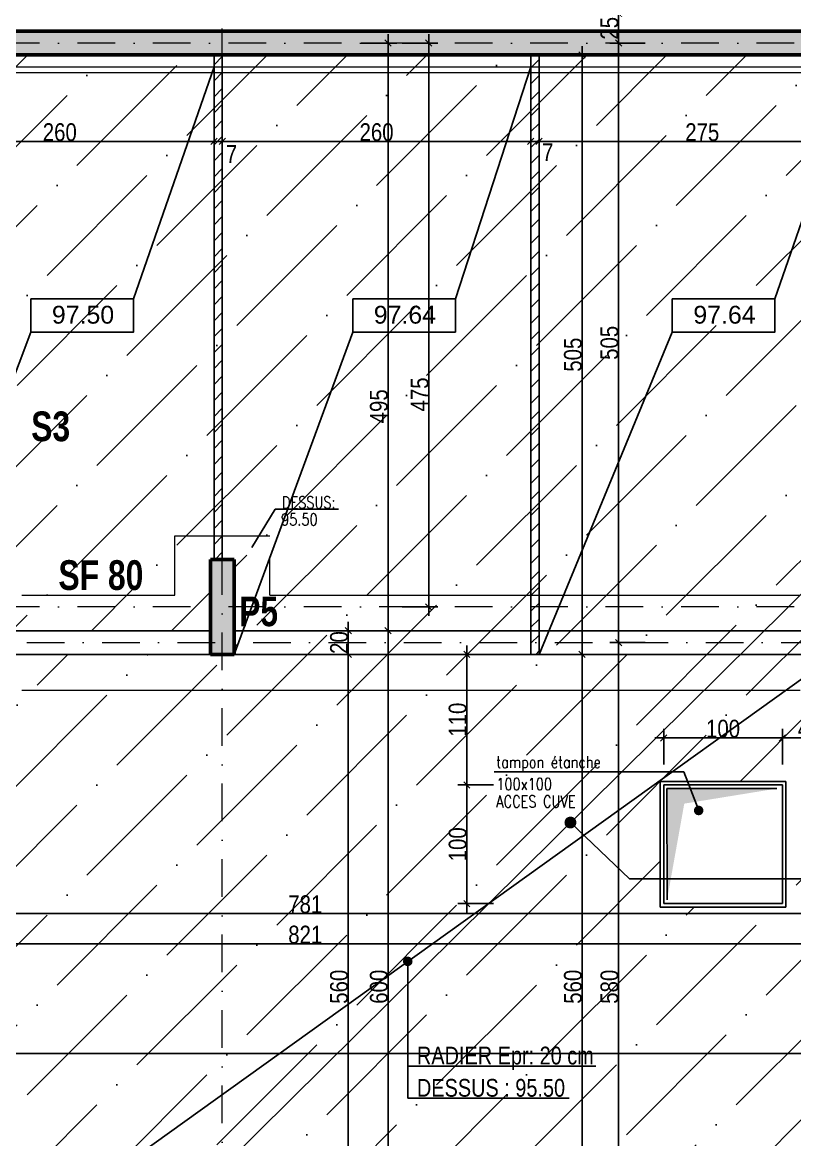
# Model space of a CAD drawing. Header units: centimetres. Extents: x 16433 to 114398, y -50094 to -12305.
# Drawn here: x 41931 to 42582, y -18517 to -17576 of the extents above; entities that cross this region are included whole.
import ezdxf
from ezdxf.enums import TextEntityAlignment as Align

# ---------------------------------------------------------------- set-up
doc = ezdxf.new("R2010")
doc.units = ezdxf.units.CM
doc.header["$LTSCALE"] = 0.5
doc.linetypes.add('TIRETPT2', pattern=[12.7, 6.35, -3.175, 0, -3.175])
doc.linetypes.add('TIRETPTX2', pattern=[50.8, 25.4, -12.7, 0, -12.7])
doc.layers.get('DEFPOINTS').update_dxf_attribs({"linetype": 'CONTINUOUS'})
for name, color, linetype in [('01_cloisons', 1, 'CONTINUOUS'), ('01_cote_gen', 4, 'CONTINUOUS'), ('01_linteaux', 2, 'CONTINUOUS'), ('01_poch_murs', 253, 'CONTINUOUS'), ('01_poch_poteaux', 250, 'CONTINUOUS'), ('01_texte', 230, 'CONTINUOUS'), ('AA_COTES', 2, 'CONTINUOUS')]:
    doc.layers.add(name, color=color, linetype=linetype)
for name, color, linetype, lineweight in [('01_murs_coup', 5, 'CONTINUOUS', 60), ('01_sem', 42, 'CONTINUOUS', 15), ('01_tram_axes', 2, 'TIRETPTX2', 9)]:
    doc.layers.add(name, color=color, linetype=linetype, lineweight=lineweight)
doc.styles.add('ARIAL', font='arial.ttf')
doc.styles.add('impact', font='impact.ttf')
doc.styles.add('MATTE_TXT', font='arial.ttf')
doc.styles.add('SIMPLEX1', font='SIMPLEX.shx', dxfattribs={"width": 0.8, "height": 10})
doc.styles.add('STYLE2', font='ARIALN.TTF')
doc.dimstyles.new('JB50', dxfattribs={"dimscale": 0.1, "dimtxt": 150, "dimasz": 15, "dimexe": 0.1, "dimexo": 0.1, "dimgap": 0.09, "dimtad": 1, "dimdec": 1, "dimdsep": 46, "dimtxsty": 'STYLE2', "dimblk1": 'BOND_G', "dimblk2": 'BOND_D', "dimsah": 1, "dimcen": 1.5, "dimdle": 0.01, "dimse1": 1, "dimse2": 1, "dimclrd": 4, "dimclre": 2, "dimclrt": 6, "dimazin": 2, "dimtfac": 2.333333, "dimtdec": 1, "dimtix": 1, "dimtmove": 2, "dimatfit": 3, "dimldrblk": 'BOND_G', "dimfxl": 1, "dimtolj": 1, "dimtzin": 0, "dimarcsym": 0})
pattern_1 = [(45, (-10233.557, 8782.937), (-6.7351921, 6.7351921), [])]

# ---------------------------------------------------------------- blocks, each defined once
blk = doc.blocks.new('BOND_G')
at = {"layer": 'AA_COTES', "color": 0}
for p, q in [((0, -5), (0, 15)), ((5, 0), (-5, 0)), ((1.77, 1.77), (-1.77, -1.77))]:
    blk.add_line(p, q, dxfattribs=at)
blk = doc.blocks.new('BOND_D')
at = {"layer": 'AA_COTES', "color": 0}
for p, q in [((5, 0), (-5, 0)), ((-1.77, -1.77), (1.77, 1.77)), ((0, 5), (0, -15))]:
    blk.add_line(p, q, dxfattribs=at)
blk = doc.blocks.new('*D78')
at = {"layer": '01_cote_gen', "color": 4, "lineweight": -2, "transparency": 16777216}
blk.add_line((42101.14, -17475.15), (42635.13, -17475.15), dxfattribs=at)
at = {"layer": 'DEFPOINTS', "color": 0, "transparency": 16777216}
for p in [(42636.63, -17475.15), (42099.64, -17497.65), (42636.63, -17583.48)]:
    blk.add_point(p, dxfattribs=at)
at = {"layer": '01_cote_gen', "color": 4, "lineweight": -2, "transparency": 16777216, "xscale": 1.5, "yscale": 1.5, "zscale": 1.5, "rotation": 180}
blk.add_blockref('BOND_G', (42099.64, -17475.15), dxfattribs=at)
at = {"layer": '01_cote_gen', "color": 4, "lineweight": -2, "transparency": 16777216, "xscale": 1.5, "yscale": 1.5, "zscale": 1.5}
blk.add_blockref('BOND_D', (42636.63, -17475.15), dxfattribs=at)
at = {"layer": '01_cote_gen', "color": 6, "transparency": 16777216, "insert": (42368.14, -17467.49), "char_height": 15, "attachment_point": 5, "style": 'STYLE2'}
blk.add_mtext('\\A1;537', dxfattribs=at)
blk = doc.blocks.new('*D111')
at = {"layer": '01_cote_gen', "color": 4, "lineweight": -2, "transparency": 16777216}
blk.add_line((42635.13, -18352.29), (41817.13, -18352.29), dxfattribs=at)
at = {"layer": 'DEFPOINTS', "color": 0, "transparency": 16777216}
for p in [(42636.63, -18329.79), (41815.63, -18346.23), (41815.63, -18352.29)]:
    blk.add_point(p, dxfattribs=at)
at = {"layer": '01_cote_gen', "color": 4, "lineweight": -2, "transparency": 16777216, "xscale": 1.5, "yscale": 1.5, "zscale": 1.5, "rotation": 180}
blk.add_blockref('BOND_D', (41815.63, -18352.29), dxfattribs=at)
at = {"layer": '01_cote_gen', "color": 4, "lineweight": -2, "transparency": 16777216, "xscale": 1.5, "yscale": 1.5, "zscale": 1.5}
blk.add_blockref('BOND_G', (42636.63, -18352.29), dxfattribs=at)
at = {"layer": '01_cote_gen', "color": 6, "transparency": 16777216, "insert": (42169.53, -18344.62), "char_height": 15, "attachment_point": 5, "style": 'STYLE2'}
blk.add_mtext('\\A1;821', dxfattribs=at)
blk = doc.blocks.new('*D113')
at = {"layer": '01_cote_gen', "color": 4, "lineweight": -2, "transparency": 16777216}
blk.add_line((42615.13, -18326.75), (41837.13, -18326.75), dxfattribs=at)
at = {"layer": 'DEFPOINTS', "color": 0, "transparency": 16777216}
for p in [(41835.63, -18304.25), (42616.63, -18304.25), (41835.63, -18326.75)]:
    blk.add_point(p, dxfattribs=at)
at = {"layer": '01_cote_gen', "color": 4, "lineweight": -2, "transparency": 16777216, "xscale": 1.5, "yscale": 1.5, "zscale": 1.5, "rotation": 180}
blk.add_blockref('BOND_D', (41835.63, -18326.75), dxfattribs=at)
at = {"layer": '01_cote_gen', "color": 4, "lineweight": -2, "transparency": 16777216, "xscale": 1.5, "yscale": 1.5, "zscale": 1.5}
blk.add_blockref('BOND_G', (42616.63, -18326.75), dxfattribs=at)
at = {"layer": '01_cote_gen', "color": 6, "transparency": 16777216, "insert": (42169.53, -18319.08), "char_height": 15, "attachment_point": 5, "style": 'STYLE2'}
blk.add_mtext('\\A1;781', dxfattribs=at)
blk = doc.blocks.new('*D207')
at = {"layer": '01_cote_gen', "color": 4, "lineweight": -2, "transparency": 16777216}
blk.add_line((42273.64, -17594.98), (42273.64, -18066.98), dxfattribs=at)
at = {"layer": 'DEFPOINTS', "color": 0, "transparency": 16777216}
for p in [(42316.32, -17593.48), (42243.16, -18068.48), (42273.64, -18068.48)]:
    blk.add_point(p, dxfattribs=at)
at = {"layer": '01_cote_gen', "color": 4, "lineweight": -2, "transparency": 16777216, "xscale": 1.5, "yscale": 1.5, "zscale": 1.5}
for name, p, rotation in [('BOND_G', (42273.64, -17593.48), 90), ('BOND_D', (42273.64, -18068.48), 270)]:
    blk.add_blockref(name, p, dxfattribs=dict(at, rotation=rotation))
at = {"layer": '01_cote_gen', "color": 6, "transparency": 16777216, "insert": (42266, -17889.47), "char_height": 15, "attachment_point": 5, "rotation": 90, "style": 'STYLE2'}
blk.add_mtext('\\A1;475', dxfattribs=at)
blk = doc.blocks.new('*D217')
at = {"layer": '01_cote_gen', "color": 4, "lineweight": -2, "transparency": 16777216}
blk.add_line((42433.65, -18676.98), (42433.65, -18099.98), dxfattribs=at)
at = {"layer": 'DEFPOINTS', "color": 0, "transparency": 16777216}
for p in [(42433.65, -18098.48), (42533.8, -18098.48), (42506.65, -18678.48)]:
    blk.add_point(p, dxfattribs=at)
at = {"layer": '01_cote_gen', "color": 4, "lineweight": -2, "transparency": 16777216, "xscale": 1.5, "yscale": 1.5, "zscale": 1.5}
for name, p, rotation in [('BOND_D', (42433.65, -18098.48), 90), ('BOND_G', (42433.65, -18678.48), 270)]:
    blk.add_blockref(name, p, dxfattribs=dict(at, rotation=rotation))
at = {"layer": '01_cote_gen', "color": 6, "transparency": 16777216, "insert": (42425.98, -18388.48), "char_height": 15, "attachment_point": 5, "rotation": 90, "style": 'STYLE2'}
blk.add_mtext('\\A1;580', dxfattribs=at)
blk = doc.blocks.new('*D218')
at = {"layer": '01_cote_gen', "color": 4, "lineweight": -2, "transparency": 16777216}
blk.add_line((42433.65, -18096.98), (42433.65, -17594.98), dxfattribs=at)
at = {"layer": 'DEFPOINTS', "color": 0, "transparency": 16777216}
for p in [(42433.65, -17593.48), (42487.1, -17593.48), (42466.23, -18098.48)]:
    blk.add_point(p, dxfattribs=at)
at = {"layer": '01_cote_gen', "color": 4, "lineweight": -2, "transparency": 16777216, "xscale": 1.5, "yscale": 1.5, "zscale": 1.5}
for name, p, rotation in [('BOND_D', (42433.65, -17593.48), 90), ('BOND_G', (42433.65, -18098.48), 270)]:
    blk.add_blockref(name, p, dxfattribs=dict(at, rotation=rotation))
at = {"layer": '01_cote_gen', "color": 6, "transparency": 16777216, "insert": (42425.98, -17845.98), "char_height": 15, "attachment_point": 5, "rotation": 90, "style": 'STYLE2'}
blk.add_mtext('\\A1;505', dxfattribs=at)
blk = doc.blocks.new('*D219')
at = {"layer": '01_cote_gen', "color": 4, "lineweight": -2, "transparency": 16777216}
blk.add_line((42205.75, -18089.98), (42205.75, -18106.98), dxfattribs=at)
at = {"layer": 'DEFPOINTS', "color": 0, "transparency": 16777216}
for p in [(42220.12, -18088.48), (42205.75, -18108.48), (42220.12, -18108.48)]:
    blk.add_point(p, dxfattribs=at)
at = {"layer": '01_cote_gen', "color": 4, "lineweight": -2, "transparency": 16777216, "xscale": 1.5, "yscale": 1.5, "zscale": 1.5}
for name, p, rotation in [('BOND_G', (42205.75, -18088.48), 90), ('BOND_D', (42205.75, -18108.48), 270)]:
    blk.add_blockref(name, p, dxfattribs=dict(at, rotation=rotation))
at = {"layer": '01_cote_gen', "color": 6, "transparency": 16777216, "insert": (42198.08, -18098.48), "char_height": 15, "attachment_point": 5, "rotation": 90, "style": 'STYLE2'}
blk.add_mtext('\\A1;20', dxfattribs=at)
blk = doc.blocks.new('*D220')
at = {"layer": '01_cote_gen', "color": 4, "lineweight": -2, "transparency": 16777216}
blk.add_line((42239.29, -18089.98), (42239.29, -18686.98), dxfattribs=at)
at = {"layer": 'DEFPOINTS', "color": 0, "transparency": 16777216}
for p in [(42240.88, -18088.48), (42239.29, -18688.48), (42240.88, -18688.48)]:
    blk.add_point(p, dxfattribs=at)
at = {"layer": '01_cote_gen', "color": 4, "lineweight": -2, "transparency": 16777216, "xscale": 1.5, "yscale": 1.5, "zscale": 1.5}
for name, p, rotation in [('BOND_G', (42239.29, -18088.48), 90), ('BOND_D', (42239.29, -18688.48), 270)]:
    blk.add_blockref(name, p, dxfattribs=dict(at, rotation=rotation))
at = {"layer": '01_cote_gen', "color": 6, "transparency": 16777216, "insert": (42231.62, -18388.48), "char_height": 15, "attachment_point": 5, "rotation": 90, "style": 'STYLE2'}
blk.add_mtext('\\A1;600', dxfattribs=at)
blk = doc.blocks.new('*D221')
at = {"layer": '01_cote_gen', "color": 4, "lineweight": -2, "transparency": 16777216}
blk.add_line((42205.75, -18109.98), (42205.75, -18666.98), dxfattribs=at)
at = {"layer": 'DEFPOINTS', "color": 0, "transparency": 16777216}
for p in [(42183.25, -18108.48), (42183.25, -18668.48), (42205.75, -18668.48)]:
    blk.add_point(p, dxfattribs=at)
at = {"layer": '01_cote_gen', "color": 4, "lineweight": -2, "transparency": 16777216, "xscale": 1.5, "yscale": 1.5, "zscale": 1.5}
for name, p, rotation in [('BOND_G', (42205.75, -18108.48), 90), ('BOND_D', (42205.75, -18668.48), 270)]:
    blk.add_blockref(name, p, dxfattribs=dict(at, rotation=rotation))
at = {"layer": '01_cote_gen', "color": 6, "transparency": 16777216, "insert": (42198.08, -18388.48), "char_height": 15, "attachment_point": 5, "rotation": 90, "style": 'STYLE2'}
blk.add_mtext('\\A1;560', dxfattribs=at)
blk = doc.blocks.new('*D223')
at = {"layer": '01_cote_gen', "color": 4, "lineweight": -2, "transparency": 16777216}
blk.add_line((42239.29, -17594.98), (42239.29, -18086.98), dxfattribs=at)
at = {"layer": 'DEFPOINTS', "color": 0, "transparency": 16777216}
for p in [(42251.14, -17593.48), (42239.29, -18088.48), (42251.14, -18088.48)]:
    blk.add_point(p, dxfattribs=at)
at = {"layer": '01_cote_gen', "color": 4, "lineweight": -2, "transparency": 16777216, "xscale": 1.5, "yscale": 1.5, "zscale": 1.5}
for name, p, rotation in [('BOND_G', (42239.29, -17593.48), 90), ('BOND_D', (42239.29, -18088.48), 270)]:
    blk.add_blockref(name, p, dxfattribs=dict(at, rotation=rotation))
at = {"layer": '01_cote_gen', "color": 6, "transparency": 16777216, "insert": (42231.62, -17899.47), "char_height": 15, "attachment_point": 5, "rotation": 90, "style": 'STYLE2'}
blk.add_mtext('\\A1;495', dxfattribs=at)
blk = doc.blocks.new('*D224')
at = {"layer": '01_cote_gen', "color": 4, "lineweight": -2, "transparency": 16777216}
blk.add_line((42433.65, -17591.98), (42433.65, -17569.98), dxfattribs=at)
at = {"layer": 'DEFPOINTS', "color": 0, "transparency": 16777216}
for p in [(42433.65, -17568.48), (42445.78, -17568.48), (42441.15, -17593.48)]:
    blk.add_point(p, dxfattribs=at)
at = {"layer": '01_cote_gen', "color": 4, "lineweight": -2, "transparency": 16777216, "xscale": 1.5, "yscale": 1.5, "zscale": 1.5}
for name, p, rotation in [('BOND_D', (42433.65, -17568.48), 90), ('BOND_G', (42433.65, -17593.48), 270)]:
    blk.add_blockref(name, p, dxfattribs=dict(at, rotation=rotation))
at = {"layer": '01_cote_gen', "color": 6, "transparency": 16777216, "insert": (42425.98, -17580.98), "char_height": 15, "attachment_point": 5, "rotation": 90, "style": 'STYLE2'}
blk.add_mtext('\\A1;25', dxfattribs=at)
blk = doc.blocks.new('*D268')
at = {"layer": '01_cote_gen', "color": 4, "lineweight": -2, "transparency": 16777216}
blk.add_line((42473.17, -18178.8), (42570.17, -18178.8), dxfattribs=at)
at = {"layer": 'DEFPOINTS', "color": 0, "transparency": 16777216}
for p in [(42571.67, -18178.8), (42471.67, -18218.46), (42571.67, -18218.46)]:
    blk.add_point(p, dxfattribs=at)
at = {"layer": '01_cote_gen', "color": 4, "lineweight": -2, "transparency": 16777216, "xscale": 1.5, "yscale": 1.5, "zscale": 1.5, "rotation": 180}
blk.add_blockref('BOND_G', (42471.67, -18178.8), dxfattribs=at)
at = {"layer": '01_cote_gen', "color": 4, "lineweight": -2, "transparency": 16777216, "xscale": 1.5, "yscale": 1.5, "zscale": 1.5}
blk.add_blockref('BOND_D', (42571.67, -18178.8), dxfattribs=at)
at = {"layer": '01_cote_gen', "color": 6, "transparency": 16777216, "insert": (42521.67, -18171.13), "char_height": 15, "attachment_point": 5, "style": 'STYLE2'}
blk.add_mtext('\\A1;100', dxfattribs=at)
blk = doc.blocks.new('*D269')
at = {"layer": '01_cote_gen', "color": 4, "lineweight": -2, "transparency": 16777216}
blk.add_line((42573.17, -18178.8), (42615.13, -18178.8), dxfattribs=at)
at = {"layer": 'DEFPOINTS', "color": 0, "transparency": 16777216}
for p in [(42616.63, -18178.8), (42571.67, -18186.3), (42616.63, -18186.3)]:
    blk.add_point(p, dxfattribs=at)
at = {"layer": '01_cote_gen', "color": 4, "lineweight": -2, "transparency": 16777216, "xscale": 1.5, "yscale": 1.5, "zscale": 1.5, "rotation": 180}
blk.add_blockref('BOND_G', (42571.67, -18178.8), dxfattribs=at)
at = {"layer": '01_cote_gen', "color": 4, "lineweight": -2, "transparency": 16777216, "xscale": 1.5, "yscale": 1.5, "zscale": 1.5}
blk.add_blockref('BOND_D', (42616.63, -18178.8), dxfattribs=at)
at = {"layer": '01_cote_gen', "color": 6, "transparency": 16777216, "insert": (42594.15, -18171.17), "char_height": 15, "attachment_point": 5, "style": 'STYLE2'}
blk.add_mtext('\\A1;45', dxfattribs=at)
blk = doc.blocks.new('*D270')
at = {"layer": '01_cote_gen', "color": 4, "lineweight": -2, "transparency": 16777216}
blk.add_line((42305.71, -18316.96), (42305.71, -18219.96), dxfattribs=at)
at = {"layer": 'DEFPOINTS', "color": 0, "transparency": 16777216}
for p in [(42305.71, -18218.46), (42521.67, -18218.46), (42478.06, -18318.46)]:
    blk.add_point(p, dxfattribs=at)
at = {"layer": '01_cote_gen', "color": 4, "lineweight": -2, "transparency": 16777216, "xscale": 1.5, "yscale": 1.5, "zscale": 1.5}
for name, p, rotation in [('BOND_D', (42305.71, -18218.46), 90), ('BOND_G', (42305.71, -18318.46), 270)]:
    blk.add_blockref(name, p, dxfattribs=dict(at, rotation=rotation))
at = {"layer": '01_cote_gen', "color": 6, "transparency": 16777216, "insert": (42298.05, -18268.46), "char_height": 15, "attachment_point": 5, "rotation": 90, "style": 'STYLE2'}
blk.add_mtext('\\A1;100', dxfattribs=at)
blk = doc.blocks.new('*D271')
at = {"layer": '01_cote_gen', "color": 4, "lineweight": -2, "transparency": 16777216}
blk.add_line((42305.71, -18216.96), (42305.71, -18109.98), dxfattribs=at)
at = {"layer": 'DEFPOINTS', "color": 0, "transparency": 16777216}
for p in [(42305.71, -18108.48), (42330.79, -18108.48), (42471.67, -18218.46)]:
    blk.add_point(p, dxfattribs=at)
at = {"layer": '01_cote_gen', "color": 4, "lineweight": -2, "transparency": 16777216, "xscale": 1.5, "yscale": 1.5, "zscale": 1.5}
for name, p, rotation in [('BOND_D', (42305.71, -18108.48), 90), ('BOND_G', (42305.71, -18218.46), 270)]:
    blk.add_blockref(name, p, dxfattribs=dict(at, rotation=rotation))
at = {"layer": '01_cote_gen', "color": 6, "transparency": 16777216, "insert": (42298.05, -18163.47), "char_height": 15, "attachment_point": 5, "rotation": 90, "style": 'STYLE2'}
blk.add_mtext('\\A1;110', dxfattribs=at)
blk = doc.blocks.new('*D499')
at = {"layer": '01_cote_gen', "color": 4, "lineweight": -2, "transparency": 16777216}
blk.add_line((42640.13, -17676.25), (42368.14, -17676.25), dxfattribs=at)
at = {"layer": 'DEFPOINTS', "color": 0, "transparency": 16777216}
for p in [(42641.63, -17656.21), (42366.64, -17676.25), (42366.64, -17679.15)]:
    blk.add_point(p, dxfattribs=at)
at = {"layer": '01_cote_gen', "color": 4, "lineweight": -2, "transparency": 16777216, "xscale": 1.5, "yscale": 1.5, "zscale": 1.5, "rotation": 180}
blk.add_blockref('BOND_D', (42366.64, -17676.25), dxfattribs=at)
at = {"layer": '01_cote_gen', "color": 4, "lineweight": -2, "transparency": 16777216, "xscale": 1.5, "yscale": 1.5, "zscale": 1.5}
blk.add_blockref('BOND_G', (42641.63, -17676.25), dxfattribs=at)
at = {"layer": '01_cote_gen', "color": 6, "transparency": 16777216, "insert": (42504.14, -17668.59), "char_height": 15, "attachment_point": 5, "style": 'STYLE2'}
blk.add_mtext('\\A1;275', dxfattribs=at)
blk = doc.blocks.new('*D500')
at = {"layer": '01_cote_gen', "color": 4, "lineweight": -2, "transparency": 16777216}
blk.add_line((42365.14, -17676.25), (42361.14, -17676.25), dxfattribs=at)
at = {"layer": 'DEFPOINTS', "color": 0, "transparency": 16777216}
for p in [(42359.64, -17676.25), (42366.64, -17679.15), (42359.64, -17711.77)]:
    blk.add_point(p, dxfattribs=at)
at = {"layer": '01_cote_gen', "color": 4, "lineweight": -2, "transparency": 16777216, "xscale": 1.5, "yscale": 1.5, "zscale": 1.5, "rotation": 180}
blk.add_blockref('BOND_D', (42359.64, -17676.25), dxfattribs=at)
at = {"layer": '01_cote_gen', "color": 4, "lineweight": -2, "transparency": 16777216, "xscale": 1.5, "yscale": 1.5, "zscale": 1.5}
blk.add_blockref('BOND_G', (42366.64, -17676.25), dxfattribs=at)
at = {"layer": '01_cote_gen', "color": 6, "transparency": 16777216, "insert": (42373.94, -17685.39), "char_height": 15, "attachment_point": 5, "style": 'STYLE2'}
blk.add_mtext('\\A1;7', dxfattribs=at)
blk = doc.blocks.new('*D501')
at = {"layer": '01_cote_gen', "color": 4, "lineweight": -2, "transparency": 16777216}
blk.add_line((42358.14, -17676.25), (42101.14, -17676.25), dxfattribs=at)
at = {"layer": 'DEFPOINTS', "color": 0, "transparency": 16777216}
for p in [(42099.64, -17676.25), (42099.64, -17679.49), (42359.64, -17711.77)]:
    blk.add_point(p, dxfattribs=at)
at = {"layer": '01_cote_gen', "color": 4, "lineweight": -2, "transparency": 16777216, "xscale": 1.5, "yscale": 1.5, "zscale": 1.5, "rotation": 180}
blk.add_blockref('BOND_D', (42099.64, -17676.25), dxfattribs=at)
at = {"layer": '01_cote_gen', "color": 4, "lineweight": -2, "transparency": 16777216, "xscale": 1.5, "yscale": 1.5, "zscale": 1.5}
blk.add_blockref('BOND_G', (42359.64, -17676.25), dxfattribs=at)
at = {"layer": '01_cote_gen', "color": 6, "transparency": 16777216, "insert": (42229.64, -17668.59), "char_height": 15, "attachment_point": 5, "style": 'STYLE2'}
blk.add_mtext('\\A1;260', dxfattribs=at)
blk = doc.blocks.new('*D502')
at = {"layer": '01_cote_gen', "color": 4, "lineweight": -2, "transparency": 16777216}
blk.add_line((42098.14, -17676.25), (42094.14, -17676.25), dxfattribs=at)
at = {"layer": 'DEFPOINTS', "color": 0, "transparency": 16777216}
for p in [(42092.64, -17676.25), (42092.64, -17686.43), (42099.64, -17679.49)]:
    blk.add_point(p, dxfattribs=at)
at = {"layer": '01_cote_gen', "color": 4, "lineweight": -2, "transparency": 16777216, "xscale": 1.5, "yscale": 1.5, "zscale": 1.5, "rotation": 180}
blk.add_blockref('BOND_D', (42092.64, -17676.25), dxfattribs=at)
at = {"layer": '01_cote_gen', "color": 4, "lineweight": -2, "transparency": 16777216, "xscale": 1.5, "yscale": 1.5, "zscale": 1.5}
blk.add_blockref('BOND_G', (42099.64, -17676.25), dxfattribs=at)
at = {"layer": '01_cote_gen', "color": 6, "transparency": 16777216, "insert": (42107.36, -17686.89), "char_height": 15, "attachment_point": 5, "style": 'STYLE2'}
blk.add_mtext('\\A1;7', dxfattribs=at)
blk = doc.blocks.new('*D503')
at = {"layer": '01_cote_gen', "color": 4, "lineweight": -2, "transparency": 16777216}
blk.add_line((42091.14, -17676.25), (41834.14, -17676.25), dxfattribs=at)
at = {"layer": 'DEFPOINTS', "color": 0, "transparency": 16777216}
for p in [(41832.64, -17676.25), (41832.64, -17686.43), (42092.64, -17686.43)]:
    blk.add_point(p, dxfattribs=at)
at = {"layer": '01_cote_gen', "color": 4, "lineweight": -2, "transparency": 16777216, "xscale": 1.5, "yscale": 1.5, "zscale": 1.5, "rotation": 180}
blk.add_blockref('BOND_D', (41832.64, -17676.25), dxfattribs=at)
at = {"layer": '01_cote_gen', "color": 4, "lineweight": -2, "transparency": 16777216, "xscale": 1.5, "yscale": 1.5, "zscale": 1.5}
blk.add_blockref('BOND_G', (42092.64, -17676.25), dxfattribs=at)
at = {"layer": '01_cote_gen', "color": 6, "transparency": 16777216, "insert": (41962.64, -17668.59), "char_height": 15, "attachment_point": 5, "style": 'STYLE2'}
blk.add_mtext('\\A1;260', dxfattribs=at)
blk = doc.blocks.new('*D538')
at = {"layer": '01_cote_gen', "color": 4, "lineweight": -2, "transparency": 16777216}
blk.add_line((42402.85, -18666.98), (42402.85, -18109.98), dxfattribs=at)
at = {"layer": 'DEFPOINTS', "color": 0, "transparency": 16777216}
for p in [(42398.47, -18108.48), (42402.85, -18108.48), (42366.64, -18668.48)]:
    blk.add_point(p, dxfattribs=at)
at = {"layer": '01_cote_gen', "color": 4, "lineweight": -2, "transparency": 16777216, "xscale": 1.5, "yscale": 1.5, "zscale": 1.5}
for name, p, rotation in [('BOND_D', (42402.85, -18108.48), 90), ('BOND_G', (42402.85, -18668.48), 270)]:
    blk.add_blockref(name, p, dxfattribs=dict(at, rotation=rotation))
at = {"layer": '01_cote_gen', "color": 6, "transparency": 16777216, "insert": (42395.18, -18388.48), "char_height": 15, "attachment_point": 5, "rotation": 90, "style": 'STYLE2'}
blk.add_mtext('\\A1;560', dxfattribs=at)
blk = doc.blocks.new('*D539')
at = {"layer": '01_cote_gen', "color": 4, "lineweight": -2, "transparency": 16777216}
blk.add_line((42402.85, -18106.98), (42402.85, -17604.98), dxfattribs=at)
at = {"layer": 'DEFPOINTS', "color": 0, "transparency": 16777216}
for p in [(42402.85, -17603.48), (42413.6, -17603.48), (42425.35, -18108.48)]:
    blk.add_point(p, dxfattribs=at)
at = {"layer": '01_cote_gen', "color": 4, "lineweight": -2, "transparency": 16777216, "xscale": 1.5, "yscale": 1.5, "zscale": 1.5}
for name, p, rotation in [('BOND_D', (42402.85, -17603.48), 90), ('BOND_G', (42402.85, -18108.48), 270)]:
    blk.add_blockref(name, p, dxfattribs=dict(at, rotation=rotation))
at = {"layer": '01_cote_gen', "color": 6, "transparency": 16777216, "insert": (42395.18, -17855.98), "char_height": 15, "attachment_point": 5, "rotation": 90, "style": 'STYLE2'}
blk.add_mtext('\\A1;505', dxfattribs=at)

msp = doc.modelspace()

# ---------------------------------------------------------------- hatches: boundary and pattern name
at = {"layer": '01_poch_murs'}
h = msp.add_hatch(color=256, dxfattribs=at)
h.dxf.hatch_style = 1
h.paths.add_polyline_path([(42636.633, -17583.484), (41547.643, -17583.484), (41547.643, -17603.484), (42636.633, -17603.484)])
h.paths.add_polyline_path([(44605.633, -17213.484), (44725.633, -17213.484), (44725.633, -18318.484), (44615.633, -18318.484), (44615.633, -18338.484), (44745.633, -18338.484), (44745.633, -17193.484), (44585.633, -17193.484), (44585.633, -17583.484), (42638.633, -17583.484), (42638.633, -17603.484), (44605.633, -17603.484)])
h = msp.add_hatch(dxfattribs=at)
h.set_pattern_fill('ANSI36', color=256, scale=15)
h.paths.add_polyline_path([(42636.494, -17603.484), (41415.633, -17603.484), (41415.633, -18668.489), (41535.633, -18668.484), (41555.633, -18668.484), (41555.633, -19078.484), (42636.633, -19078.484), (42636.633, -18748.484), (42616.633, -18748.484), (42616.633, -18688.484), (42109.643, -18688.484), (42109.643, -18748.484), (42089.643, -18748.484), (42089.643, -18688.484), (41835.633, -18688.484), (41835.633, -18857.484), (41815.633, -18857.484), (41815.633, -18683.484), (41765.633, -18683.484), (41765.633, -18093.484), (41815.633, -18093.484), (41815.633, -18028.484), (41835.633, -18028.484), (41835.633, -18088.484), (42089.643, -18088.484), (42089.643, -18028.484), (42109.643, -18028.484), (42109.643, -18088.484), (42616.633, -18088.484), (42616.633, -18028.484), (42636.633, -18028.484)])
h.paths.add_polyline_path([(41565.643, -17918.484), (41565.643, -18108.484), (41547.643, -18108.484), (41547.643, -17918.484)], flags=16)
h.paths.add_polyline_path([(42616.633, -18108.484), (42109.643, -18108.484), (42089.643, -18108.484), (41835.633, -18108.484), (41835.633, -18668.484), (42089.643, -18668.484), (42109.643, -18668.484), (42616.633, -18668.484)], flags=17)
h.paths.add_polyline_path([(42468.672, -18321.464), (42468.672, -18215.464), (42574.672, -18215.464), (42574.672, -18321.464)], flags=16)
h.paths.add_polyline_path([(42471.672, -18318.464), (42471.672, -18218.464), (42571.672, -18218.464), (42571.672, -18318.464)], flags=0)
h.paths.add_polyline_path([(42616.633, -18088.484), (42109.643, -18088.484), (42109.643, -18108.484), (42616.633, -18108.484)], flags=17)
h.paths.add_polyline_path([(42636.633, -18108.484), (42616.633, -18108.484), (42616.633, -18668.484), (42636.633, -18668.484)], flags=17)
h.paths.add_polyline_path([(43036.633, -17603.484), (42713.63, -17603.874, -0.4142136), (42718.25, -17608.494, -1), (42709.01, -17608.494, -0.4142136), (42713.63, -17603.874), (42638.633, -17603.484), (42638.633, -18028.484), (42658.633, -18028.484), (42658.633, -18108.484), (42638.633, -18108.484), (42638.633, -18668.484), (42658.633, -18668.484), (42658.633, -18748.484), (42638.633, -18748.484), (42638.633, -19078.484), (43036.633, -19078.484)])
h = msp.add_hatch(dxfattribs=at)
h.set_pattern_fill('ANSI31', color=256, scale=3)
h.set_pattern_definition(pattern_1)
h.paths.add_polyline_path([(42099.643, -17603.48), (42092.643, -17603.48), (42092.643, -18028.489), (42099.643, -18028.489)])
h = msp.add_hatch(dxfattribs=at)
h.set_pattern_fill('ANSI31', color=256, scale=3)
h.set_pattern_definition(pattern_1)
h.paths.add_polyline_path([(42366.643, -17603.48), (42359.643, -17603.48), (42359.643, -18108.484), (42366.643, -18108.484)])
at = {"layer": '01_poch_poteaux'}
h = msp.add_hatch(color=256, dxfattribs=at)
h.dxf.hatch_style = 1
h.paths.add_polyline_path([(42099.643, -18028.484), (42089.643, -18028.484), (42089.643, -18068.484), (42099.643, -18068.484)])
h.paths.add_polyline_path([(42109.643, -18028.484), (42099.643, -18028.484), (42099.643, -18068.484), (42109.643, -18068.484)])
h.paths.add_polyline_path([(42109.643, -18068.484), (42099.643, -18068.484), (42099.643, -18098.484), (42109.643, -18098.484)])
h.paths.add_polyline_path([(42099.643, -18068.484), (42089.643, -18068.484), (42089.643, -18098.484), (42099.643, -18098.484)])
h.paths.add_polyline_path([(42099.643, -18098.484), (42089.643, -18098.484), (42089.643, -18108.484), (42099.643, -18108.484)])
h.paths.add_polyline_path([(42109.643, -18098.484), (42099.643, -18098.484), (42099.643, -18108.484), (42109.643, -18108.484)])

# ---------------------------------------------------------------- linework, layer by layer
at = {"layer": '01_cloisons'}
for p, q in [((42092.643, -18028.489), (42092.643, -17603.48)), ((42092.643, -17603.48), (42099.643, -17603.48)), ((42099.643, -18028.489), (42099.643, -17603.48)), ((42359.643, -18108.484), (42359.643, -17603.48)), ((42359.643, -17603.48), (42366.643, -17603.48)), ((42366.643, -18108.484), (42366.643, -17603.48)), ((42092.643, -18028.489), (42099.643, -18028.489)), ((42366.643, -18108.484), (42359.643, -18108.484))]:
    msp.add_line(p, q, dxfattribs=at)
at = {"layer": '01_linteaux'}
for p, q in [((41835.633, -18088.484), (42089.643, -18088.484)), ((42109.643, -18088.484), (42616.633, -18088.484)), ((41835.633, -18108.484), (42089.643, -18108.484)), ((42109.643, -18108.484), (42616.633, -18108.484)), ((42468.672, -18321.464), (42468.672, -18215.464)), ((42468.672, -18215.464), (42574.672, -18215.464)), ((42471.672, -18318.464), (42471.672, -18218.464)), ((42471.672, -18218.464), (42571.672, -18218.464)), ((42571.672, -18218.464), (42571.672, -18318.464)), ((42574.672, -18215.464), (42574.672, -18321.464)), ((42574.672, -18321.464), (42468.672, -18321.464)), ((42571.672, -18318.464), (42471.672, -18318.464))]:
    msp.add_line(p, q, dxfattribs=at)
at = {"layer": '01_murs_coup', "linetype": 'Continuous', "lineweight": 50}
for p, q in [((40930.633, -17583.484), (42636.633, -17583.484)), ((41313.633, -17603.484), (42636.494, -17603.484)), ((42089.643, -18028.484), (42109.643, -18028.484)), ((42089.643, -18028.484), (42089.643, -18108.484)), ((42109.643, -18028.484), (42109.643, -18108.484)), ((42089.643, -18108.484), (42109.643, -18108.484))]:
    msp.add_line(p, q, dxfattribs=at)
at = {"layer": '01_poch_murs'}
for p, q in [((42474.443, -18315.324), (42474.223, -18221.527)), ((42474.223, -18221.527), (42566.997, -18221.527))]:
    msp.add_line(p, q, dxfattribs=at)
for points in [[(42474.443, -18315.324), (42474.223, -18221.527), (42488.996, -18234.194)], [(42474.223, -18221.527), (42566.997, -18221.527), (42488.996, -18234.194)]]:
    msp.add_solid(points, dxfattribs=at)
at = {"layer": '01_sem', "linetype": 'Continuous'}
for p, q in [((41313.633, -17613.484), (42636.494, -17613.484)), ((44700.633, -17618.484), (41339.633, -17618.484)), ((42059.643, -18058.484), (42059.643, -18008.484)), ((42059.643, -18008.484), (42139.643, -18008.484)), ((41930.633, -18058.484), (42059.643, -18058.484)), ((42139.643, -18058.484), (42586.633, -18058.484)), ((41930.633, -18138.484), (42586.633, -18138.484))]:
    msp.add_line(p, q, dxfattribs=at)
at = {"layer": '01_texte'}
for p, q in [((42636.494, -17603.484), (42565.432, -17808.873)), ((41555.633, -19078.484), (43036.633, -17613.484)), ((42024.794, -17808.873), (42092.643, -17613.484)), ((42296.085, -17808.873), (42359.643, -17613.484)), ((41938.217, -17836.969), (41835.633, -18108.484)), ((42209.508, -17836.969), (42109.643, -18108.484)), ((42478.854, -17836.969), (42366.643, -18108.484)), ((42124.565, -18018.544), (42144.283, -17986.251)), ((42144.283, -17986.251), (42197.64, -17986.251)), ((41835.633, -18668.484), (42616.633, -18108.484)), ((42328.868, -18207.34), (42488.695, -18207.34)), ((42488.695, -18207.34), (42501.134, -18239.97)), ((42393.03, -18250.134), (42442.746, -18297.644)), ((42442.746, -18297.644), (43273.358, -18297.644)), ((42255.937, -18367.113), (42255.937, -18482.434)), ((41800.633, -18444.756), (44585.633, -18444.756)), ((42255.937, -18455.244), (42414.546, -18455.244)), ((42255.937, -18482.434), (42391.875, -18482.434))]:
    msp.add_line(p, q, dxfattribs=at)
for points in [[(41938.217, -17808.873), (42024.794, -17808.873), (42024.794, -17836.969), (41938.217, -17836.969)], [(42209.508, -17808.873), (42296.085, -17808.873), (42296.085, -17836.969), (42209.508, -17836.969)], [(42478.854, -17808.873), (42565.432, -17808.873), (42565.432, -17836.969), (42478.854, -17836.969)]]:
    msp.add_lwpolyline(points, close=True, dxfattribs=at)
for points, const_width in [([(42499.134, -18239.97, 1), (42503.134, -18239.97, 1)], 4), ([(42390.53, -18250.134, 1), (42395.53, -18250.134, 1)], 5), ([(42253.937, -18367.113, 1), (42257.937, -18367.113, 1)], 4)]:
    msp.add_lwpolyline(points, format="xyb", close=True, dxfattribs=dict(at, const_width=const_width))
at = {"layer": '01_tram_axes', "linetype": 'TIRETPT2', "ltscale": 10}
for p, q in [((42099.643, -19902.625), (42099.643, -17474.125)), ((44934.884, -17593.484), (40841.472, -17593.484)), ((42139.643, -18058.484), (42139.643, -18008.484)), ((44934.884, -18068.484), (41633.02, -18068.484)), ((41680.344, -18098.484), (42731.682, -18098.484))]:
    msp.add_line(p, q, dxfattribs=at)

# ---------------------------------------------------------------- texts
at = {"layer": '01_texte', "style": 'impact'}
for s, p in [('S3', (41954.96, -17936.313)), ('SF 80', (41997.293, -18061.65)), ('P5', (42130.213, -18092.209))]:
    msp.add_text(s, height=25, dxfattribs=at).set_placement(p, align=Align.BOTTOM_CENTER)
at = {"layer": '01_texte', "style": 'SIMPLEX1', "width": 0.8}
for s, p in [('DESSUS:', (42172.47, -17988.439)), ('95.50', (42164.563, -18002.805))]:
    msp.add_text(s, height=10, dxfattribs=at).set_placement(p, align=Align.BOTTOM_CENTER)
at = {"layer": '01_texte', "width": 0.8}
for s, height, style, p in [('tampon étanche', 10, 'SIMPLEX1', (42330.522, -18204.113)), ('100x100', 10, 'SIMPLEX1', (42330.522, -18222.684)), ('ACCES CUVE', 10, 'SIMPLEX1', (42330.522, -18237.436)), ('RADIER Epr: 20 cm', 15, 'MATTE_TXT', (42263.689, -18453.942)), ('DESSUS : 95.50', 15, 'MATTE_TXT', (42263.689, -18481.132))]:
    msp.add_text(s, height=height, dxfattribs=dict(at, style=style)).set_placement(p)
at = {"layer": '01_texte', "char_height": 15, "width": 90.385, "attachment_point": 5, "style": 'ARIAL'}
for s, insert in [('97.50', (41982.227, -17822.41)), ('97.64', (42253.519, -17822.41)), ('97.64', (42522.865, -17822.41))]:
    msp.add_mtext(s, dxfattribs=dict(at, insert=insert))

# ---------------------------------------------------------------- dimensions: what is measured, and where the dimension line sits
at = {"layer": '01_cote_gen'}
for base, p1, p2, picture, middle in [((42636.633, -17475.154), (42099.643, -17497.654), (42636.633, -17583.484), '*D78', (42368.138, -17467.486)), ((41832.643, -17676.255), (42092.643, -17686.43), (41832.643, -17686.43), '*D503', (41962.643, -17668.587)), ((42099.643, -17676.255), (42359.643, -17711.773), (42099.643, -17679.489), '*D501', (42229.643, -17668.587)), ((42366.643, -17676.255), (42641.633, -17656.209), (42366.643, -17679.15), '*D499', (42504.138, -17668.587)), ((42571.672, -18178.802), (42471.672, -18218.464), (42571.672, -18218.464), '*D268', (42521.672, -18171.134)), ((42616.633, -18178.802), (42571.672, -18186.302), (42616.633, -18186.302), '*D269', (42594.152, -18171.165))]:
    dim = msp.add_linear_dim(base=base, p1=p1, p2=p2, dimstyle='JB50', dxfattribs=at)
    dim.commit()
    dim.dimension.update_dxf_attribs({"geometry": picture, "text_midpoint": middle})
for base, p1, p2, picture, middle in [((42433.648, -17568.484), (42441.148, -17593.484), (42445.783, -17568.484), '*D224', (42425.981, -17580.984)), ((42433.648, -17593.484), (42466.23, -18098.484), (42487.1, -17593.484), '*D218', (42425.981, -17845.984)), ((42402.847, -17603.484), (42425.347, -18108.484), (42413.603, -17603.484), '*D539', (42395.179, -17855.984)), ((42205.751, -18108.484), (42220.123, -18088.484), (42220.123, -18108.484), '*D219', (42198.083, -18098.484)), ((42239.286, -18688.484), (42240.883, -18088.484), (42240.883, -18688.484), '*D220', (42231.618, -18388.484)), ((42433.648, -18098.484), (42506.651, -18678.484), (42533.796, -18098.484), '*D217', (42425.981, -18388.484)), ((42205.751, -18668.484), (42183.251, -18108.484), (42183.251, -18668.484), '*D221', (42198.083, -18388.484)), ((42305.713, -18108.484), (42471.672, -18218.464), (42330.789, -18108.484), '*D271', (42298.045, -18163.474)), ((42402.847, -18108.484), (42366.643, -18668.484), (42398.465, -18108.484), '*D538', (42395.179, -18388.484)), ((42305.713, -18218.464), (42478.059, -18318.464), (42521.672, -18218.464), '*D270', (42298.045, -18268.464))]:
    dim = msp.add_linear_dim(base=base, p1=p1, p2=p2, angle=90, dimstyle='JB50', dxfattribs=at)
    dim.commit()
    dim.dimension.update_dxf_attribs({"geometry": picture, "text_midpoint": middle})
for base, p1, p2, picture, middle in [((42239.286, -18088.484), (42251.142, -17593.484), (42251.142, -18088.484), '*D223', (42231.618, -17899.465)), ((42273.642, -18068.484), (42316.316, -17593.484), (42243.16, -18068.484), '*D207', (42266.005, -17889.465))]:
    dim = msp.add_linear_dim(base=base, p1=p1, p2=p2, angle=90, dimstyle='JB50', dxfattribs=at)
    dim.commit()
    dim.dimension.update_dxf_attribs({"geometry": picture, "text_midpoint": middle, "dimtype": 160})
for base, p1, p2, picture, middle in [((42092.643, -17676.255), (42099.643, -17679.489), (42092.643, -17686.43), '*D502', (42107.359, -17686.89)), ((42359.643, -17676.255), (42366.643, -17679.15), (42359.643, -17711.773), '*D500', (42373.945, -17685.394)), ((41835.633, -18326.747), (42616.633, -18304.247), (41835.633, -18304.247), '*D113', (42169.532, -18319.08)), ((41815.633, -18352.29), (42636.633, -18329.79), (41815.633, -18346.227), '*D111', (42169.532, -18344.623))]:
    dim = msp.add_linear_dim(base=base, p1=p1, p2=p2, dimstyle='JB50', dxfattribs=at)
    dim.commit()
    dim.dimension.update_dxf_attribs({"geometry": picture, "text_midpoint": middle, "dimtype": 160})

doc.saveas('drawing.dxf')
